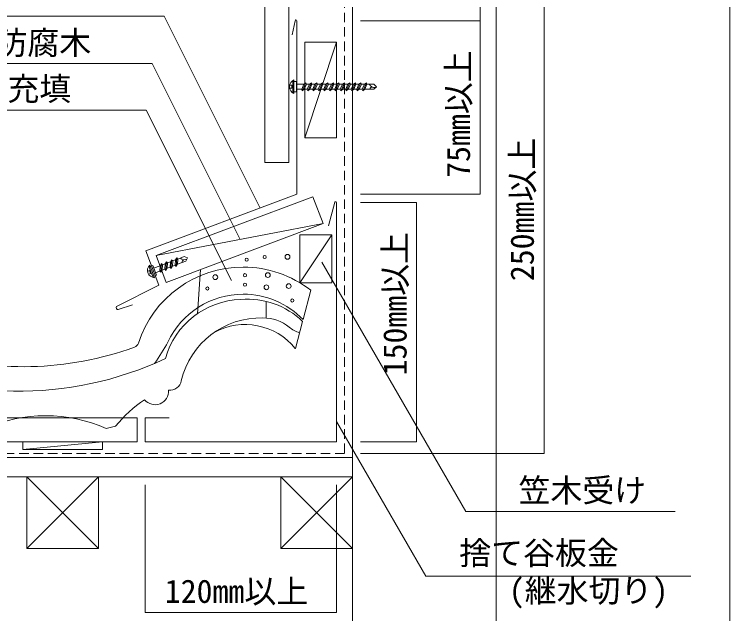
# Model space of a CAD drawing. Units: millimetres, scale not verified. Extents: x -7035 to 2796, y -3458 to 1902.
# Drawn here: x 913 to 1361.3, y 1179.9 to 1555.6 of the extents above; entities that cross this region are included whole.
import ezdxf
from ezdxf.enums import TextEntityAlignment as Align

# ---------------------------------------------------------------- set-up
doc = ezdxf.new("R2010")
doc.units = ezdxf.units.MM
doc.header["$LTSCALE"] = 5
doc.linetypes.add('DASHED1', pattern=[1.8, 1.2, -0.6])
doc.layers.add('0-0', color=7, linetype='Continuous', lineweight=18)
doc.styles.add('ＭＳ ゴシック', font='')
doc.styles.get('ＭＳ ゴシック').set_extended_font_data('MS Gothic')

msp = doc.modelspace()

# ---------------------------------------------------------------- linework, layer by layer
at = {"layer": '0-0', "color": 4}
msp.add_line((1361.324, 1890.785), (1361.324, 990.785), dxfattribs=at)
at = {"layer": '0-0'}
for p, q in [((1084.992, 1462.79), (1084.992, 1686.856)), ((1124.992, 1686.856), (1124.992, 1148.646)), ((1214.992, 1686.856), (1214.992, 1148.646)), ((1204.992, 1601.567), (1204.992, 1442.79)), ((1244.992, 1601.567), (1244.992, 1280.202)), ((1006.903, 1554.349), (858.145, 1554.349)), ((1006.903, 1554.349), (1067.001, 1434.156)), ((1129.992, 1551.567), (1204.992, 1551.567)), ((1094.992, 1478.203), (1114.992, 1538.203)), ((1114.992, 1538.203), (1114.992, 1478.203)), ((999.429, 1524.789), (724.387, 1524.789)), ((999.429, 1524.789), (1054.592, 1414.463)), ((1087.489, 1513.499), (1089.876, 1513.499)), ((1088.216, 1505.948), (1088.218, 1514.449)), ((1089.876, 1513.499), (1089.874, 1506.922)), ((1089.875, 1511.702), (1094.526, 1511.7)), ((1095.748, 1512.658), (1093.468, 1507.707)), ((1095.748, 1512.658), (1094.526, 1511.7)), ((1096.098, 1511.7), (1097.973, 1511.699)), ((1099.194, 1512.657), (1096.915, 1507.707)), ((1099.194, 1512.657), (1097.973, 1511.699)), ((1099.545, 1511.699), (1101.419, 1511.699)), ((1102.64, 1512.657), (1100.361, 1507.706)), ((1102.64, 1512.657), (1101.419, 1511.699)), ((1102.991, 1511.698), (1104.866, 1511.698)), ((1106.086, 1512.656), (1103.807, 1507.705)), ((1106.086, 1512.656), (1104.866, 1511.698)), ((1106.437, 1511.697), (1108.312, 1511.697)), ((1109.534, 1512.655), (1107.254, 1507.705)), ((1109.534, 1512.655), (1108.312, 1511.697)), ((1109.884, 1511.697), (1111.759, 1511.696)), ((1112.98, 1512.655), (1110.701, 1507.704)), ((1112.98, 1512.655), (1111.759, 1511.697)), ((1113.331, 1511.696), (1115.205, 1511.696)), ((1116.426, 1512.654), (1114.147, 1507.703)), ((1116.426, 1512.654), (1115.205, 1511.696)), ((1116.777, 1511.695), (1118.652, 1511.695)), ((1119.872, 1512.653), (1117.593, 1507.702)), ((1119.872, 1512.653), (1118.652, 1511.695)), ((1120.223, 1511.695), (1122.098, 1511.694)), ((1123.319, 1512.652), (1121.041, 1507.702)), ((1123.319, 1512.652), (1122.098, 1511.694)), ((1123.67, 1511.694), (1125.545, 1511.693)), ((1126.766, 1512.651), (1124.487, 1507.7)), ((1126.766, 1512.651), (1125.545, 1511.693)), ((1127.117, 1511.693), (1128.991, 1511.692)), ((1130.212, 1512.651), (1127.933, 1507.699)), ((1130.212, 1512.651), (1128.991, 1511.692)), ((1130.563, 1511.692), (1132.438, 1511.692)), ((1133.659, 1512.65), (1131.38, 1507.699)), ((1133.659, 1512.65), (1132.438, 1511.692)), ((1134.009, 1511.691), (1138.293, 1511.69)), ((1138.293, 1511.69), (1139.875, 1510.19)), ((1089.874, 1506.922), (1087.487, 1506.923)), ((1089.875, 1508.701), (1093.145, 1508.701)), ((1093.468, 1507.707), (1094.717, 1508.7)), ((1094.717, 1508.7), (1096.592, 1508.7)), ((1096.915, 1507.707), (1098.164, 1508.699)), ((1098.164, 1508.699), (1100.038, 1508.699)), ((1100.361, 1507.706), (1101.61, 1508.698)), ((1101.61, 1508.698), (1103.485, 1508.698)), ((1103.807, 1507.705), (1105.056, 1508.697)), ((1105.056, 1508.697), (1106.931, 1508.697)), ((1107.254, 1507.705), (1108.503, 1508.697)), ((1108.503, 1508.697), (1110.378, 1508.697)), ((1110.701, 1507.704), (1111.95, 1508.696)), ((1111.95, 1508.696), (1113.824, 1508.696)), ((1114.147, 1507.703), (1115.396, 1508.695)), ((1115.396, 1508.695), (1117.271, 1508.695)), ((1117.593, 1507.702), (1118.842, 1508.695)), ((1118.842, 1508.695), (1120.717, 1508.694)), ((1121.04, 1507.702), (1122.289, 1508.694)), ((1122.289, 1508.694), (1124.164, 1508.694)), ((1124.486, 1507.7), (1125.735, 1508.693)), ((1125.736, 1508.693), (1127.61, 1508.693)), ((1127.933, 1507.699), (1129.182, 1508.692)), ((1129.182, 1508.692), (1131.057, 1508.692)), ((1131.379, 1507.699), (1132.628, 1508.692)), ((1132.628, 1508.692), (1138.293, 1508.69)), ((1138.293, 1508.69), (1139.875, 1510.19)), ((695.318, 1495.451), (995.626, 1495.451)), ((995.626, 1495.451), (1049.015, 1388.674)), ((1114.992, 1478.203), (1094.992, 1478.203)), ((1100.151, 1441.264), (1001.854, 1404.349)), ((1106.48, 1424.414), (1100.151, 1441.264)), ((1129.992, 1442.79), (1204.992, 1442.79)), ((1129.992, 1437.702), (1164.992, 1437.702)), ((1164.992, 1437.702), (1164.992, 1287.702)), ((1001.854, 1404.349), (1106.48, 1424.414)), ((1106.48, 1424.414), (1008.183, 1387.498)), ((1091.992, 1417.299), (1091.992, 1387.299)), ((1091.992, 1387.299), (1111.992, 1417.299)), ((1008.183, 1387.498), (1001.854, 1404.349)), ((1015.484, 1402.178), (1019.49, 1403.693)), ((1019.49, 1403.693), (1021.5, 1402.851)), ((1005.145, 1399.292), (1004.342, 1397.963)), ((1005.145, 1399.292), (1004.766, 1393.854)), ((1005.813, 1398.519), (1007.566, 1399.183)), ((1008.369, 1400.511), (1007.566, 1399.183)), ((1008.369, 1400.511), (1007.99, 1395.074)), ((1009.036, 1399.739), (1010.789, 1400.402)), ((1011.592, 1401.73), (1010.79, 1400.402)), ((1011.592, 1401.73), (1011.213, 1396.293)), ((1012.259, 1400.958), (1014.013, 1401.621)), ((1014.816, 1402.95), (1014.013, 1401.621)), ((1014.816, 1402.95), (1014.437, 1397.513)), ((1014.437, 1397.513), (1015.253, 1398.883)), ((1015.253, 1398.883), (1020.551, 1400.888)), ((1020.551, 1400.888), (1021.5, 1402.851)), ((1195.938, 1243.828), (1105.642, 1400.224)), ((997.472, 1397.288), (999.705, 1398.133)), ((1000.826, 1390.484), (997.818, 1398.435)), ((999.705, 1398.133), (1002.032, 1391.982)), ((1004.766, 1393.854), (1005.583, 1395.225)), ((1005.583, 1395.225), (1007.336, 1395.888)), ((1007.99, 1395.074), (1008.806, 1396.445)), ((1008.806, 1396.445), (1010.56, 1397.108)), ((1011.213, 1396.293), (1012.03, 1397.664)), ((1012.03, 1397.664), (1013.783, 1398.327)), ((1029.665, 1395.566), (1027.701, 1367.87)), ((1002.032, 1391.982), (999.799, 1391.138)), ((1091.992, 1387.299), (1111.992, 1387.299)), ((989.992, 1302.702), (353.723, 1302.702)), ((989.992, 1302.702), (989.992, 1287.702)), ((1170.974, 1203.425), (1114.992, 1300.389)), ((989.992, 1287.702), (353.723, 1287.702)), ((918.305, 1282.702), (968.305, 1287.702)), ((918.305, 1282.702), (918.305, 1287.702)), ((968.305, 1282.702), (968.305, 1287.702)), ((1129.992, 1287.702), (1164.992, 1287.702)), ((918.305, 1282.702), (968.305, 1282.702)), ((1129.992, 1280.202), (1244.992, 1280.202)), ((1124.992, 1277.702), (218.723, 1277.702)), ((1124.992, 1265.702), (218.723, 1265.702)), ((920.805, 1220.702), (965.805, 1265.702)), ((965.805, 1220.702), (920.805, 1265.702)), ((920.805, 1220.702), (920.805, 1265.702)), ((965.805, 1220.702), (965.805, 1265.702)), ((1079.992, 1265.702), (1079.992, 1220.702)), ((1079.992, 1265.702), (1124.992, 1220.702)), ((994.992, 1260.702), (994.992, 1180.702)), ((1114.992, 1260.702), (1114.992, 1180.702)), ((1195.938, 1243.828), (1327.054, 1243.828)), ((965.805, 1220.702), (920.805, 1220.702)), ((1170.974, 1203.425), (1336.923, 1203.425)), ((1114.992, 1180.702), (994.992, 1180.702))]:
    msp.add_line(p, q, dxfattribs=at)
at = {"layer": '0-0', "color": 5, "linetype": 'DASHED1'}
for p, q in [((1119.992, 1601.567), (1119.992, 1280.202)), ((1119.992, 1280.202), (223.723, 1280.202))]:
    msp.add_line(p, q, dxfattribs=at)
at = {"layer": '0-0', "color": 6}
for p, q in [((1088.932, 1551.567), (1087.043, 1542.811)), ((1089.992, 1442.79), (1089.992, 1551.567)), ((1089.992, 1442.79), (995.416, 1407.272)), ((1113.914, 1437.784), (1109.969, 1423.061)), ((1114.992, 1437.702), (1114.992, 1287.702)), ((1003.502, 1385.741), (995.416, 1407.272)), ((1003.502, 1385.741), (977.107, 1372.325)), ((987.144, 1373.495), (978.054, 1370.452)), ((994.992, 1302.702), (994.992, 1287.702)), ((994.992, 1302.702), (1009.992, 1302.702)), ((1114.992, 1287.702), (994.992, 1287.702))]:
    msp.add_line(p, q, dxfattribs=at)
at = {"layer": '0-0', "linetype": 'DASHED1'}
for p, q in [((1085.522, 1511.159), (1086.892, 1511.159)), ((1086.892, 1511.159), (1086.892, 1509.239)), ((1087.488, 1510.199), (1087.489, 1513.499)), ((1085.521, 1509.239), (1086.892, 1509.239)), ((1087.488, 1510.199), (1087.487, 1506.923)), ((996.461, 1394.404), (997.742, 1394.889)), ((998.64, 1394.202), (997.472, 1397.288)), ((997.742, 1394.889), (998.422, 1393.093)), ((997.14, 1392.608), (998.422, 1393.093)), ((998.64, 1394.202), (999.799, 1391.138))]:
    msp.add_line(p, q, dxfattribs=at)
at = {"layer": '0-0', "color": 3}
for p, q in [((1098.904, 1382.562), (1093.978, 1364.18)), ((1070.794, 1375.648), (1070.794, 1365.213)), ((1093.68, 1363.066), (1089.133, 1346.099)), ((1089.133, 1346.099), (1089.027, 1346.152)), ((970.643, 1295.935), (976.453, 1297.435))]:
    msp.add_line(p, q, dxfattribs=at)
at = {"layer": '0-0'}
for points in [[(1084.992, 1462.79), (1069.992, 1462.79), (1069.992, 1686.856)], [(1114.992, 1538.203), (1094.992, 1538.203), (1094.992, 1478.203)], [(1094.526, 1511.7), (1093.145, 1508.701), (1093.468, 1507.707)], [(1095.748, 1512.658), (1096.098, 1511.7), (1094.717, 1508.7)], [(1097.973, 1511.699), (1096.592, 1508.7), (1096.915, 1507.707)], [(1099.194, 1512.657), (1099.545, 1511.699), (1098.164, 1508.699)], [(1101.419, 1511.699), (1100.038, 1508.699), (1100.361, 1507.706)], [(1102.64, 1512.657), (1102.991, 1511.698), (1101.61, 1508.698)], [(1104.866, 1511.698), (1103.485, 1508.698), (1103.807, 1507.705)], [(1106.086, 1512.656), (1106.437, 1511.697), (1105.056, 1508.697)], [(1108.312, 1511.697), (1106.931, 1508.698), (1107.254, 1507.705)], [(1109.534, 1512.655), (1109.884, 1511.697), (1108.503, 1508.697)], [(1111.759, 1511.696), (1110.378, 1508.697), (1110.701, 1507.704)], [(1112.98, 1512.655), (1113.331, 1511.696), (1111.95, 1508.696)], [(1115.205, 1511.696), (1113.824, 1508.696), (1114.147, 1507.703)], [(1116.426, 1512.654), (1116.777, 1511.695), (1115.396, 1508.695)], [(1118.652, 1511.695), (1117.271, 1508.695), (1117.593, 1507.702)], [(1119.872, 1512.653), (1120.223, 1511.695), (1118.842, 1508.695)], [(1122.098, 1511.694), (1120.717, 1508.694), (1121.04, 1507.702)], [(1123.319, 1512.652), (1123.67, 1511.694), (1122.289, 1508.694)], [(1125.545, 1511.693), (1124.164, 1508.694), (1124.486, 1507.7)], [(1126.766, 1512.651), (1127.117, 1511.693), (1125.735, 1508.693)], [(1128.991, 1511.692), (1127.61, 1508.693), (1127.933, 1507.699)], [(1130.212, 1512.651), (1130.563, 1511.692), (1129.182, 1508.692)], [(1132.438, 1511.692), (1131.057, 1508.692), (1131.379, 1507.699)], [(1133.659, 1512.65), (1134.009, 1511.691), (1132.628, 1508.692)], [(1091.992, 1417.299), (1111.992, 1417.299), (1111.992, 1387.299)], [(1005.145, 1399.292), (1005.813, 1398.519), (1005.583, 1395.225)], [(1007.566, 1399.183), (1007.336, 1395.888), (1007.99, 1395.074)], [(1008.369, 1400.511), (1009.036, 1399.739), (1008.806, 1396.445)], [(1010.789, 1400.402), (1010.56, 1397.108), (1011.213, 1396.293)], [(1011.592, 1401.73), (1012.259, 1400.958), (1012.03, 1397.664)], [(1014.013, 1401.621), (1013.783, 1398.327), (1014.437, 1397.513)], [(1014.816, 1402.95), (1015.484, 1402.178), (1015.253, 1398.883)], [(1000.231, 1396.408), (1004.342, 1397.963), (1004.113, 1394.669)], [(1001.292, 1393.602), (1004.113, 1394.669), (1004.766, 1393.854)], [(1124.992, 1220.702), (1079.992, 1220.702), (1124.992, 1265.702)]]:
    msp.add_lwpolyline(points, dxfattribs=at)
at = {"layer": '0-0', "color": 4}
for centre, radius in [((1069.859, 1403.441), 1), ((1084.192, 1403.539), 1.5), ((1058.642, 1401.766), 1), ((1038.947, 1390.791), 1.5), ((1057.539, 1392.034), 1), ((1071.872, 1392.132), 1.5), ((1057.539, 1386.103), 1), ((1070.97, 1384.477), 1.5), ((1084.951, 1385.229), 1.5), ((1033.986, 1383.725), 1), ((1087.206, 1376.208), 1)]:
    msp.add_circle(centre, radius, dxfattribs=at)
at = {"layer": '0-0', "color": 6}
for centre, radius, start, end in [((1089.462, 1551.508), 0.534, 6.35046, 173.651), ((1114.436, 1437.519), 0.586, 18.22255, 153.04452), ((978.017, 1371.61), 1.158, 141.82059, 271.8298)]:
    msp.add_arc(centre, radius, start, end, dxfattribs=at)
at = {"layer": '0-0'}
for centre, radius, start, end in [((1090.049, 1510.198), 4.628, 113.30402, 246.67163), ((1138.874, 1513.316), 3.668, 207.12019, 276.76671), ((1137.257, 1508.447), 1.435, 84.69449, 168.05658), ((1019.457, 1405.419), 3.668, 227.85553, 297.50204), ((1019.669, 1400.293), 1.435, 105.42982, 188.79192), ((1001.035, 1395.108), 4.628, 134.03935, 267.40697)]:
    msp.add_arc(centre, radius, start, end, dxfattribs=at)
at = {"layer": '0-0', "color": 3}
for centre, radius, start, end in [((1056.349, 1328.102), 69.019, 89.93592, 161.91255), ((1056.503, 1328.102), 69.019, 52.09699, 90.06408), ((1056.502, 1326.108), 50.73, 91.73757, 164.36239), ((1056.349, 1328.102), 52.02, 89.93592, 154.94438), ((1059.295, 1327.628), 49.377, 45.86435, 95.03326), ((1056.503, 1328.102), 52.02, 43.91199, 90.06408), ((1067.268, 1314.307), 50.968, 88.2729, 166.81158), ((1069.313, 1340.685), 24.572, 49.55434, 91.187), ((1057.614, 1320.759), 40.393, 38.95035, 118.65042), ((1099.566, 1378.543), 23.914, 233.23772, 250.97253), ((986.928, 1350.735), 3.998, 288.96305, 342.46794), ((904.372, 1406.001), 118.808, 324.35491, 331.94985), ((918.596, 1538.689), 203.987, 252.75575, 289.95915), ((915.957, 1535.198), 215.858, 243.00841, 295.13652), ((1010.369, 1327.302), 7.402, 264.37808, 349.36069), ((1001.169, 1319.37), 8.493, 219.78854, 3.81538), ((1035.865, 1250.213), 75.893, 122.89857, 141.52138), ((932.643, 1209.685), 94.25, 66.22276, 113.77724)]:
    msp.add_arc(centre, radius, start, end, dxfattribs=at)

# ---------------------------------------------------------------- texts
at = {"layer": '0-0', "style": 'ＭＳ ゴシック'}
for s, p in [('笠木（105×18mm)防腐木', (741.48, 1526.023)), ('モルタル・なんばん等充填', (708.674, 1497.14)), ('笠木受け', (1228.967, 1245.49)), ('捨て谷板金', (1191.84, 1206.221)), ('120mm以上', (1007.284, 1182.236)), ('(継水切り)', (1222.898, 1182.66))]:
    msp.add_text(s, height=14.66, dxfattribs=at).set_placement(p, align=Align.BOTTOM_LEFT)
for s, p in [('75mm以上', (1203, 1453.071)), ('250㎜以上', (1242.986, 1388.311)), ('150mm以上', (1163.23, 1329.278))]:
    msp.add_text(s, height=14.66, rotation=90, dxfattribs=at).set_placement(p, align=Align.BOTTOM_LEFT)

doc.saveas('drawing.dxf')
